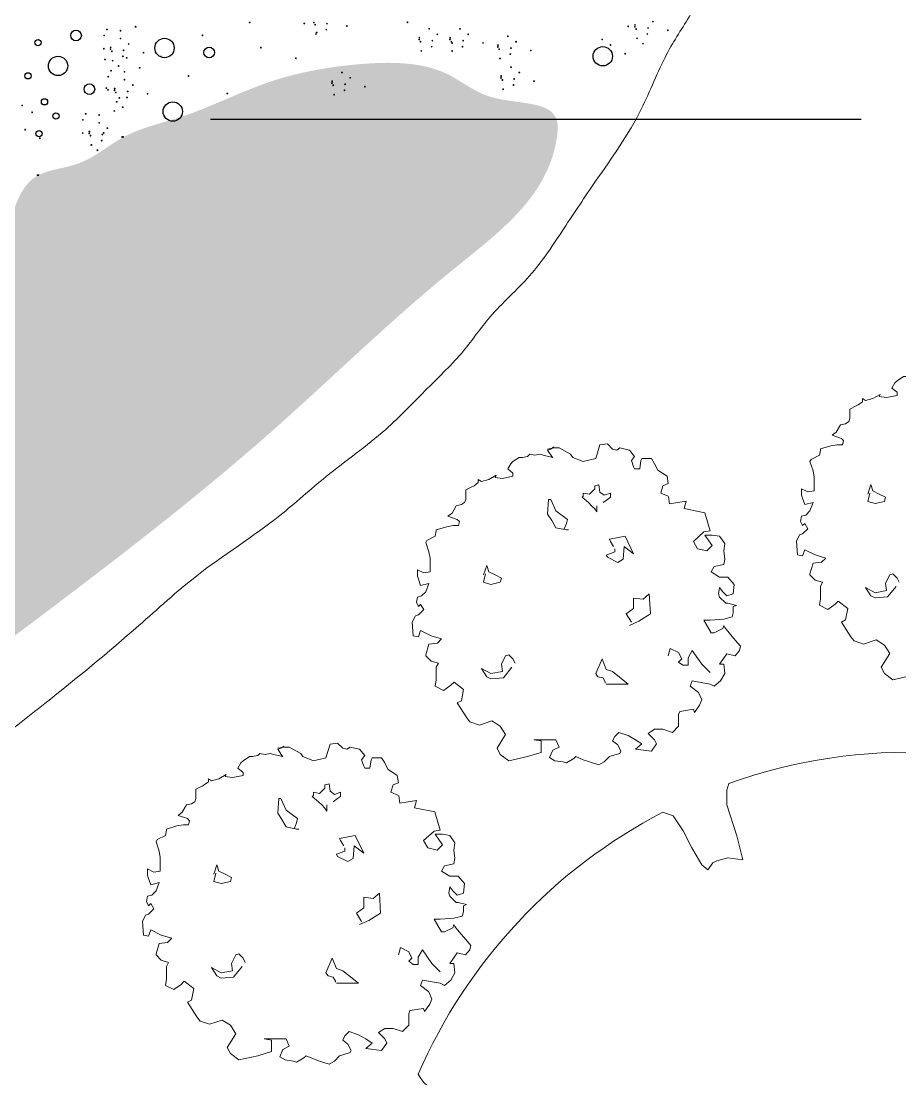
# Model space of a CAD drawing. Header units: millimetres. Extents: x 3441.7 to 3473.1, y 1370.7 to 1404.8.
# Drawn here: x 3464.849 to 3467.902, y 1388.542 to 1392.216 of the extents above; entities that cross this region are included whole.
import ezdxf

# ---------------------------------------------------------------- set-up
doc = ezdxf.new("R2010")
doc.units = ezdxf.units.MM
for name, color, linetype, lineweight, true_color in [('ACQUA - water hatch', 7, 'Continuous', 0, 0x0f87ff), ('PIANTE_laghetto - PISCINA', 7, 'Continuous', 0, 0x306c2d), ('VERDE_giardino_garden', 7, 'Continuous', 13, 0x426227)]:
    doc.layers.add(name, color=color, linetype=linetype, lineweight=lineweight, true_color=true_color)
doc.layers.add('PROIEZIONI_projections', color=145, linetype='Continuous', lineweight=13)
doc.layers.add('SEZIONI_medie_small_section', color=2, linetype='Continuous', lineweight=25)
doc.layers.add('SCRITTE_txt', color=7, linetype='Continuous')

# ---------------------------------------------------------------- blocks, each defined once
blk = doc.blocks.new('pianta 43762')
at = {"layer": 'PIANTE_laghetto - PISCINA'}
blk.add_lwpolyline([(21.2507, 35.71056), (21.24927, 35.70627), (21.24927, 35.69665), (21.25569, 35.67676), (21.25954, 35.66136), (21.24991, 35.66264), (21.24286, 35.66072), (21.24029, 35.65944), (21.23708, 35.65494), (21.23323, 35.65815), (21.22682, 35.66906), (21.22104, 35.67997), (21.21463, 35.68959), (21.20812, 35.69203)], dxfattribs=at)
at = {"layer": 'PIANTE_laghetto - PISCINA', "linetype": 'Continuous'}
for centre, radius, start, end in [((21.36688, 35.38548), 0.34522, 65.25975, 109.6658), ((21.36688, 35.38548), 0.34522, 117.3792, 156.51956), ((21.06828, 35.53148), 0.01992, 205.11877, 278.04273)]:
    blk.add_arc(centre, radius, start, end, dxfattribs=at)
blk = doc.blocks.new('_I12B6')
at = {"color": 0, "linetype": 'Continuous'}
for p, q in [((0.0806, 0.5882), (0.0661, 0.5408)), ((0.1062, 0.5919), (0.0806, 0.5882)), ((0.1244, 0.5737), (0.1062, 0.5919)), ((-0.1636, 0.5554), (-0.1709, 0.5481)), ((-0.1454, 0.5518), (-0.1636, 0.5554)), ((-0.1636, 0.5554), (-0.1636, 0.5554)), ((-0.1271, 0.5554), (-0.1454, 0.5518)), ((-0.1162, 0.5518), (-0.1271, 0.5554)), ((-0.0834, 0.5445), (-0.1162, 0.5518)), ((-0.0797, 0.5773), (-0.1016, 0.5737)), ((-0.0907, 0.5737), (-0.1016, 0.57)), ((-0.1016, 0.57), (-0.087, 0.5481)), ((-0.0797, 0.5809), (-0.0907, 0.5737)), ((-0.0615, 0.5773), (-0.0797, 0.5773)), ((-0.0214, 0.5554), (-0.0615, 0.5773)), ((-0.0141, 0.5445), (-0.0214, 0.5554)), ((0.139, 0.57), (0.1244, 0.5737)), ((0.1499, 0.5773), (0.139, 0.57)), ((0.1827, 0.57), (0.1499, 0.5773)), ((0.2009, 0.5481), (0.1827, 0.57)), ((-0.2292, 0.5226), (-0.2401, 0.5044)), ((-0.2219, 0.5299), (-0.2292, 0.5226)), ((-0.2, 0.5445), (-0.2219, 0.5299)), ((-0.1964, 0.5445), (-0.2, 0.5445)), ((-0.1891, 0.5445), (-0.1964, 0.5445)), ((-0.1709, 0.5481), (-0.1891, 0.5445)), ((-0.087, 0.5481), (-0.0834, 0.5445)), ((0.0223, 0.5299), (-0.0141, 0.5445)), ((0.0661, 0.5408), (0.0223, 0.5299)), ((0.19, 0.5336), (0.2009, 0.5481)), ((0.1973, 0.5117), (0.19, 0.5336)), ((0.2228, 0.5336), (0.2191, 0.5044)), ((0.2264, 0.5408), (0.2228, 0.5336)), ((0.2592, 0.5408), (0.2264, 0.5408)), ((0.2702, 0.5226), (0.2592, 0.5408)), ((0.2811, 0.5008), (0.2702, 0.5226)), ((-0.2802, 0.4825), (-0.3057, 0.4679)), ((-0.2839, 0.4752), (-0.2802, 0.4825)), ((-0.2219, 0.4789), (-0.2583, 0.4716)), ((-0.2401, 0.5044), (-0.2219, 0.4898)), ((-0.2219, 0.4898), (-0.2219, 0.4789)), ((0.2009, 0.5044), (0.1973, 0.5117)), ((0.2191, 0.5044), (0.2009, 0.5044)), ((0.3139, 0.4789), (0.2811, 0.5008)), ((0.3176, 0.4534), (0.3139, 0.4789)), ((-0.3641, 0.4424), (-0.3859, 0.4315)), ((-0.3568, 0.4461), (-0.3641, 0.4424)), ((-0.3422, 0.457), (-0.3568, 0.4461)), ((-0.3312, 0.4607), (-0.3422, 0.4679)), ((-0.3422, 0.4679), (-0.3422, 0.457)), ((-0.3057, 0.4679), (-0.3312, 0.4607)), ((-0.2583, 0.4716), (-0.2839, 0.4752)), ((0.077, 0.4497), (0.0624, 0.4461)), ((0.0624, 0.4461), (0.0624, 0.4351)), ((0.0806, 0.4242), (0.077, 0.4497)), ((0.292, 0.4206), (0.2993, 0.4461)), ((0.2993, 0.4461), (0.3176, 0.4534)), ((-0.3859, 0.4315), (-0.3859, 0.4133)), ((-0.3859, 0.4133), (-0.3859, 0.3987)), ((0.0223, 0.4096), (0.0187, 0.406)), ((0.0187, 0.406), (0.0405, 0.3878)), ((0.0442, 0.4169), (0.0223, 0.4206)), ((0.0223, 0.4206), (0.0223, 0.4096)), ((0.0551, 0.4279), (0.0442, 0.4169)), ((0.0624, 0.4351), (0.0551, 0.4279)), ((0.0952, 0.4133), (0.0806, 0.4242)), ((0.1171, 0.4206), (0.0952, 0.4133)), ((0.1062, 0.3987), (0.1171, 0.406)), ((0.1171, 0.406), (0.1171, 0.4206)), ((0.3176, 0.4096), (0.292, 0.4206)), ((0.3225, 0.3834), (0.3189, 0.4089)), ((-0.4187, 0.3768), (-0.4333, 0.3513)), ((-0.4005, 0.3805), (-0.4187, 0.3768)), ((-0.3896, 0.3878), (-0.4005, 0.3805)), ((-0.3859, 0.3987), (-0.3896, 0.3878)), ((-0.098, 0.3987), (-0.1016, 0.3477)), ((-0.0907, 0.3987), (-0.098, 0.3987)), ((-0.0725, 0.3586), (-0.0907, 0.3987)), ((0.0405, 0.3878), (0.0515, 0.3768)), ((0.0515, 0.3768), (0.0624, 0.3659)), ((0.0697, 0.355), (0.0697, 0.3768)), ((0.0916, 0.3878), (0.1062, 0.3987)), ((0.3804, 0.3924), (0.3225, 0.3834)), ((0.3732, 0.3669), (0.3804, 0.3924)), ((-0.4333, 0.3513), (-0.4479, 0.3404)), ((-0.4479, 0.3404), (-0.4151, 0.3294)), ((-0.1016, 0.3477), (-0.087, 0.3258)), ((-0.0324, 0.3294), (-0.0725, 0.3586)), ((0.0624, 0.3659), (0.0697, 0.355)), ((0.4449, 0.3523), (0.3732, 0.3669)), ((0.4634, 0.2893), (0.4449, 0.3523)), ((-0.4515, 0.3039), (-0.488, 0.293)), ((-0.4297, 0.3076), (-0.4515, 0.3039)), ((-0.4114, 0.3076), (-0.4297, 0.3076)), ((-0.4151, 0.3294), (-0.4078, 0.3221)), ((-0.4078, 0.3221), (-0.4114, 0.3076)), ((-0.087, 0.3258), (-0.0725, 0.3003)), ((-0.0725, 0.3003), (-0.036, 0.293)), ((-0.0433, 0.2966), (-0.036, 0.3149)), ((-0.036, 0.3149), (-0.0324, 0.3294)), ((-0.4916, 0.2711), (-0.5208, 0.2565)), ((-0.488, 0.2893), (-0.4916, 0.2711)), ((-0.488, 0.293), (-0.488, 0.2893)), ((-0.036, 0.293), (-0.0287, 0.293)), ((0.1134, 0.2602), (0.1681, 0.2711)), ((0.1171, 0.2529), (0.1134, 0.2602)), ((0.1681, 0.2711), (0.1973, 0.2092)), ((0.405, 0.2529), (0.4415, 0.2857)), ((0.4415, 0.2857), (0.4634, 0.2893)), ((0.4707, 0.2748), (0.4451, 0.2748)), ((0.4451, 0.2748), (0.4707, 0.2383)), ((0.4962, 0.2711), (0.4707, 0.2748)), ((0.5144, 0.2456), (0.4962, 0.2711)), ((-0.5208, 0.2565), (-0.5244, 0.2492)), ((-0.5244, 0.2492), (-0.5135, 0.2164)), ((0.128, 0.2347), (0.1171, 0.2529)), ((0.1317, 0.2164), (0.1317, 0.2274)), ((0.1645, 0.2347), (0.1608, 0.1909)), ((0.1973, 0.2092), (0.1645, 0.2347)), ((0.4196, 0.2274), (0.405, 0.2529)), ((0.4524, 0.2201), (0.4196, 0.2274)), ((0.4707, 0.2383), (0.4524, 0.2201)), ((0.5107, 0.2201), (0.5144, 0.2456)), ((-0.5135, 0.2164), (-0.5099, 0.1946)), ((-0.5099, 0.1946), (-0.5099, 0.1508)), ((0.1025, 0.2055), (0.1317, 0.2164)), ((0.1062, 0.1982), (0.1025, 0.2055)), ((0.1426, 0.18), (0.1062, 0.1982)), ((0.1608, 0.1909), (0.1426, 0.18)), ((0.5144, 0.1909), (0.5107, 0.2201)), ((0.5107, 0.1727), (0.5144, 0.1909)), ((-0.5317, 0.1435), (-0.5536, 0.1545)), ((-0.5536, 0.1545), (-0.5536, 0.1326)), ((-0.5099, 0.1472), (-0.5317, 0.1435)), ((-0.5099, 0.1508), (-0.5099, 0.1472)), ((-0.313, 0.1691), (-0.324, 0.1363)), ((-0.3057, 0.1472), (-0.313, 0.1691)), ((-0.2839, 0.1363), (-0.3057, 0.1472)), ((0.467, 0.1472), (0.4779, 0.1654)), ((0.4962, 0.129), (0.467, 0.1472)), ((0.4779, 0.1654), (0.5107, 0.1727)), ((-0.5536, 0.1326), (-0.5499, 0.1217)), ((-0.5499, 0.1217), (-0.5427, 0.0998)), ((-0.3167, 0.1399), (-0.324, 0.1107)), ((-0.324, 0.1107), (-0.2984, 0.1034)), ((-0.3167, 0.1399), (-0.3167, 0.1399)), ((-0.2984, 0.1034), (-0.2656, 0.1107)), ((-0.262, 0.1253), (-0.2839, 0.1363)), ((-0.2656, 0.1107), (-0.262, 0.1253)), ((0.5253, 0.129), (0.4962, 0.129)), ((0.5472, 0.1034), (0.5253, 0.129)), ((-0.5427, 0.0998), (-0.5135, 0.1071)), ((-0.5244, 0.0779), (-0.539, 0.0634)), ((-0.5135, 0.1071), (-0.5244, 0.0779)), ((0.4925, 0.0706), (0.4962, 0.0925)), ((0.4962, 0.0925), (0.5071, 0.0779)), ((0.5071, 0.0779), (0.5217, 0.0634)), ((0.5436, 0.0706), (0.5472, 0.1034)), ((-0.5536, 0.0597), (-0.5572, 0.0415)), ((-0.5572, 0.0415), (-0.5499, 0.0269)), ((-0.539, 0.0634), (-0.5536, 0.0597)), ((0.2301, 0.0524), (0.1973, 0.0561)), ((0.1973, 0.0561), (0.1973, 0.0196)), ((0.252, 0.0706), (0.2301, 0.0524)), ((0.2556, 0.0014), (0.252, 0.0706)), ((0.4962, 0.0597), (0.4925, 0.0706)), ((0.518, 0.0378), (0.4962, 0.0597)), ((0.5253, 0.0378), (0.518, 0.0378)), ((0.5217, 0.0634), (0.5436, 0.0706)), ((0.5545, 0.0305), (0.5253, 0.0378)), ((-0.5499, 0.0269), (-0.5427, 0.0342)), ((-0.5317, 0.016), (-0.5499, -0.0023)), ((-0.5427, 0.0342), (-0.5317, 0.016)), ((0.1973, 0.0196), (0.1718, 0.0014)), ((0.1718, 0.0014), (0.19, -0.0278)), ((0.2155, -0.0241), (0.2556, 0.0014)), ((0.5399, -0.0095), (0.5436, 0.005)), ((0.5436, 0.0269), (0.5545, 0.0305)), ((0.5436, 0.005), (0.5436, 0.0269)), ((-0.5609, -0.0059), (-0.5718, -0.0278)), ((-0.5718, -0.0278), (-0.5682, -0.0752)), ((-0.5499, -0.0023), (-0.5609, -0.0059)), ((0.1827, -0.0387), (0.2155, -0.0241)), ((0.467, -0.0642), (0.4415, -0.0205)), ((0.4415, -0.0205), (0.4634, -0.0205)), ((0.4634, -0.0205), (0.5107, -0.0168)), ((0.5107, -0.0168), (0.5399, -0.0095)), ((-0.5499, -0.0788), (-0.5427, -0.0569)), ((-0.5427, -0.0569), (-0.5062, -0.0752)), ((0.4779, -0.0642), (0.467, -0.0642)), ((0.5071, -0.0496), (0.4779, -0.0642)), ((0.5107, -0.0387), (0.5071, -0.0496)), ((0.5144, -0.046), (0.5107, -0.0387)), ((0.529, -0.0642), (0.5144, -0.046)), ((0.5508, -0.0897), (0.529, -0.0642)), ((-0.5682, -0.0752), (-0.5499, -0.0788)), ((-0.5135, -0.1043), (-0.5244, -0.1408)), ((-0.4843, -0.1007), (-0.5135, -0.1043)), ((-0.5062, -0.0752), (-0.4698, -0.0861)), ((-0.4698, -0.0861), (-0.4843, -0.1007)), ((0.5691, -0.1116), (0.5508, -0.0897)), ((-0.5244, -0.1408), (-0.5244, -0.1444)), ((-0.5244, -0.1444), (-0.5062, -0.1626)), ((-0.2474, -0.1444), (-0.262, -0.1736)), ((-0.2365, -0.1408), (-0.2474, -0.1444)), ((-0.2219, -0.1553), (-0.2365, -0.1408)), ((0.3249, -0.1189), (0.3176, -0.1444)), ((0.354, -0.1335), (0.3249, -0.1189)), ((0.3649, -0.1553), (0.354, -0.1335)), ((0.4014, -0.1262), (0.3868, -0.1517)), ((0.4342, -0.1736), (0.4014, -0.1262)), ((0.4962, -0.1736), (0.5217, -0.1371)), ((0.5217, -0.1371), (0.5508, -0.1444)), ((0.5508, -0.1444), (0.5654, -0.1262)), ((0.5654, -0.1262), (0.5691, -0.1116)), ((-0.5062, -0.1626), (-0.4807, -0.1699)), ((-0.4807, -0.1699), (-0.488, -0.1845)), ((-0.262, -0.1736), (-0.2583, -0.1991)), ((-0.2146, -0.1699), (-0.2219, -0.1553)), ((-0.2146, -0.1699), (-0.2146, -0.1699)), ((0.0879, -0.1553), (0.0661, -0.2064)), ((0.1025, -0.1918), (0.0879, -0.1553)), ((0.354, -0.1663), (0.3649, -0.1553)), ((0.3686, -0.1772), (0.354, -0.1663)), ((0.3868, -0.1772), (0.3686, -0.1772)), ((0.3868, -0.1517), (0.3868, -0.1772)), ((0.4634, -0.2027), (0.4342, -0.1736)), ((0.5107, -0.1736), (0.4962, -0.1736)), ((0.5144, -0.2064), (0.5107, -0.1736)), ((-0.488, -0.1845), (-0.488, -0.2282)), ((-0.2984, -0.2064), (-0.3312, -0.1882)), ((-0.3312, -0.1882), (-0.313, -0.2173)), ((-0.313, -0.2173), (-0.2984, -0.2246)), ((-0.2583, -0.1991), (-0.2984, -0.2064)), ((-0.2547, -0.221), (-0.2255, -0.1845)), ((0.0661, -0.2064), (0.0733, -0.2173)), ((0.0733, -0.2173), (0.0916, -0.221)), ((0.1244, -0.1991), (0.1025, -0.1918)), ((0.1791, -0.2428), (0.1244, -0.1991)), ((0.4998, -0.2319), (0.5144, -0.2064)), ((-0.488, -0.2282), (-0.4916, -0.2501)), ((-0.4916, -0.2501), (-0.4625, -0.2647)), ((-0.4625, -0.2647), (-0.437, -0.2465)), ((-0.437, -0.2465), (-0.426, -0.2355)), ((-0.426, -0.2355), (-0.3932, -0.2611)), ((-0.2984, -0.2246), (-0.2547, -0.221)), ((0.0916, -0.221), (0.0989, -0.2355)), ((0.0989, -0.2355), (0.0989, -0.2392)), ((0.1025, -0.2428), (0.1353, -0.2428)), ((0.1353, -0.2428), (0.1791, -0.2428)), ((0.3941, -0.2501), (0.4014, -0.2319)), ((0.4233, -0.272), (0.3941, -0.2501)), ((0.4014, -0.2319), (0.4634, -0.2428)), ((0.4634, -0.2428), (0.4779, -0.2501)), ((0.4779, -0.2501), (0.4998, -0.2319)), ((-0.3932, -0.2611), (-0.4005, -0.3011)), ((0.4342, -0.2975), (0.4233, -0.272)), ((-0.4005, -0.3011), (-0.4151, -0.3084)), ((-0.4151, -0.3084), (-0.3823, -0.3595)), ((0.3577, -0.3376), (0.405, -0.3303)), ((0.405, -0.3303), (0.4087, -0.3412)), ((0.4087, -0.3412), (0.4269, -0.3157)), ((0.4269, -0.3157), (0.4342, -0.2975)), ((-0.3823, -0.3595), (-0.3713, -0.374)), ((0.354, -0.3485), (0.3577, -0.3376)), ((0.354, -0.3886), (0.354, -0.3485)), ((-0.3713, -0.374), (-0.3385, -0.385)), ((-0.3385, -0.385), (-0.2948, -0.3704)), ((-0.2948, -0.3704), (-0.2656, -0.3886)), ((-0.2656, -0.3886), (-0.2474, -0.4178)), ((0.2483, -0.4141), (0.2702, -0.3996)), ((0.2702, -0.3996), (0.2993, -0.3996)), ((0.2993, -0.3996), (0.3321, -0.4105)), ((0.3321, -0.4105), (0.354, -0.3886)), ((-0.2474, -0.4178), (-0.2766, -0.4652)), ((-0.1235, -0.4397), (-0.149, -0.436)), ((-0.149, -0.436), (-0.0725, -0.436)), ((-0.1235, -0.4798), (-0.1235, -0.4397)), ((-0.0725, -0.436), (-0.0615, -0.4615)), ((0.1244, -0.4397), (0.1317, -0.4251)), ((0.1426, -0.4542), (0.1244, -0.4397)), ((0.1317, -0.4251), (0.1462, -0.4105)), ((0.1462, -0.4105), (0.1791, -0.4214)), ((0.1791, -0.4214), (0.2046, -0.436)), ((0.2046, -0.436), (0.2264, -0.4506)), ((0.2702, -0.436), (0.2483, -0.4141)), ((0.2775, -0.4506), (0.2702, -0.436)), ((-0.2766, -0.4652), (-0.2656, -0.487)), ((-0.0834, -0.4725), (-0.0943, -0.498)), ((-0.0615, -0.4615), (-0.0834, -0.4725)), ((0.1535, -0.4761), (0.1426, -0.4542)), ((0.1499, -0.4834), (0.1535, -0.4761)), ((0.2264, -0.4506), (0.2046, -0.4688)), ((0.2046, -0.4688), (0.2592, -0.4761)), ((0.2592, -0.4761), (0.2775, -0.4506)), ((-0.2656, -0.487), (-0.2365, -0.5089)), ((-0.2365, -0.5089), (-0.1709, -0.4943)), ((-0.1709, -0.4943), (-0.1235, -0.4798)), ((-0.0943, -0.498), (-0.0761, -0.5089)), ((-0.0761, -0.5089), (-0.0469, -0.5126)), ((-0.0469, -0.5126), (-0.036, -0.5162)), ((-0.036, -0.5162), (-0.0105, -0.5016)), ((-0.0105, -0.5016), (-0.0032, -0.4943)), ((-0.0032, -0.4943), (0.0223, -0.5053)), ((0.0223, -0.5053), (0.0442, -0.5126)), ((0.0442, -0.5126), (0.077, -0.5235)), ((0.077, -0.5235), (0.0952, -0.5126)), ((0.0952, -0.5126), (0.1134, -0.4943)), ((0.1134, -0.4943), (0.1244, -0.4907)), ((0.1244, -0.4907), (0.1499, -0.4834))]:
    blk.add_line(p, q, dxfattribs=at)
blk = doc.blocks.new('A$C34F224C6')
at = {"layer": 'PIANTE_laghetto - PISCINA'}
blk.add_blockref('_I12B6', (0, 0), dxfattribs=at)

msp = doc.modelspace()

# ---------------------------------------------------------------- hatches: boundary and pattern name
at = {"layer": 'ACQUA - water hatch', "true_color": 0x1d7ed7}
h = msp.add_hatch(color=152, dxfattribs=at)
h.dxf.hatch_style = 1
edge = h.paths.add_edge_path()
edge.add_spline(control_points=[(3459.3773, 1390.64444), (3459.41697, 1390.61843), (3459.55686, 1390.528), (3459.81511, 1390.37369), (3460.1737, 1390.17525), (3460.58758, 1389.97944), (3461.03829, 1389.83142), (3461.49585, 1389.89704), (3461.89387, 1390.09135), (3462.21251, 1390.40933), (3462.54537, 1390.7749), (3462.8432, 1391.21093), (3463.18886, 1391.62767), (3463.47818, 1391.98713), (3463.79306, 1392.22986), (3464.05883, 1392.47831), (3464.38767, 1392.68346), (3464.7709, 1392.98351), (3465.1196, 1393.26174), (3465.33807, 1393.59784), (3465.50298, 1393.81153), (3465.60468, 1394.08516), (3465.59722, 1394.34844), (3465.5641, 1394.59511), (3465.48045, 1394.86581), (3465.24972, 1395.18573), (3464.91602, 1395.58992), (3464.3034, 1395.98732), (3463.47833, 1396.12818), (3462.66056, 1396.05333), (3462.04768, 1396.00293), (3461.55752, 1395.93283), (3461.15872, 1395.9029), (3460.62312, 1395.83185), (3460.19124, 1395.83485), (3459.89658, 1395.88083), (3459.85226, 1395.88835)], knot_values=[8.9295468, 8.9295468, 8.9295468, 8.9295468, 9.0718349, 9.4292767, 9.8320592, 10.2995856, 10.8077924, 11.2230615, 11.6516695, 12.1143759, 12.5620211, 13.1356281, 13.6934848, 14.1889519, 14.5112177, 14.8826151, 15.2780565, 15.6687319, 16.3470342, 16.593341, 16.8674658, 17.1552667, 17.4468457, 17.6470975, 17.9028621, 18.2863857, 18.8188331, 19.4714768, 20.4279775, 21.2618885, 21.9347016, 22.2722205, 22.746853, 23.133553, 23.8937394, 24.0286428, 24.0286428, 24.0286428, 24.0286428], degree=3, periodic=0)
edge.add_spline(control_points=[(3459.85172, 1395.88652), (3459.844, 1395.85982), (3459.82546, 1395.7957), (3459.79448, 1395.70324), (3459.76527, 1395.55291), (3459.75804, 1395.37402), (3459.7445, 1395.15095), (3459.74046, 1394.90438), (3459.72085, 1394.51328), (3459.71032, 1394.14361), (3459.77814, 1393.79606), (3459.77492, 1393.57733), (3459.76508, 1393.37271), (3459.8073, 1393.21951), (3459.79755, 1393.02279), (3459.81803, 1392.74489), (3459.8121, 1392.42039), (3459.82503, 1392.13694), (3459.81995, 1391.89816), (3459.77005, 1391.67552), (3459.72775, 1391.45945), (3459.67966, 1391.2431), (3459.59476, 1391.05968), (3459.52664, 1390.89572), (3459.45577, 1390.75932), (3459.40439, 1390.68408), (3459.3773, 1390.64444)], knot_values=[0, 0, 0, 0, 0.0833805, 0.2002628, 0.2921489, 0.5416957, 0.7359538, 0.9629389, 1.2809727, 1.912532, 2.0622864, 2.3401077, 2.5670928, 2.6709238, 2.8123571, 3.1528871, 3.5080338, 3.7843256, 4.0048598, 4.2214588, 4.4665257, 4.6667158, 4.8835204, 5.0705172, 5.1997301, 5.3436373, 5.3436373, 5.3436373, 5.3436373], degree=3, periodic=0)
at = {"layer": 'VERDE_giardino_garden'}
h = msp.add_hatch(dxfattribs=at)
h.set_pattern_fill('DOTS', color=256, scale=0.071)
edge = h.paths.add_edge_path()
edge.add_spline(control_points=[(3457.32912, 1398.48771), (3457.37338, 1398.51237), (3457.58987, 1398.56408), (3458.16317, 1398.1052), (3459.05332, 1398.27758), (3459.98769, 1397.91465), (3460.86333, 1397.71423), (3461.89464, 1397.84466), (3462.90033, 1397.93152), (3463.87749, 1397.77379), (3464.59116, 1397.7512), (3465.00522, 1397.29784), (3464.70591, 1397.04236), (3464.36061, 1397.18042), (3463.99903, 1397.12177), (3463.61439, 1397.11826), (3463.31862, 1397.22156), (3462.8945, 1397.1286), (3462.4509, 1397.0856), (3462.34361, 1396.66043), (3462.76368, 1396.70141), (3462.94428, 1396.6646), (3463.28115, 1396.69891), (3463.19736, 1396.48786), (3462.96962, 1396.59917), (3462.74968, 1396.51928), (3462.5159, 1396.55362), (3462.29174, 1396.51842), (3462.05752, 1396.47712), (3461.75827, 1396.40932), (3461.44182, 1396.4089), (3461.1048, 1396.37864), (3460.78409, 1396.39124), (3460.42958, 1396.35529), (3460.08961, 1396.34435), (3459.76597, 1396.33526), (3459.46897, 1396.49148), (3459.14336, 1396.49969), (3458.85842, 1396.60742), (3458.63851, 1396.70217), (3458.4338, 1396.75732), (3458.30241, 1396.82267), (3458.21314, 1396.92965), (3458.31694, 1397.02825), (3458.24674, 1397.22103), (3458.02218, 1397.29302), (3457.82012, 1397.48953), (3457.62886, 1397.64838), (3457.47312, 1397.79974), (3457.40851, 1397.93595), (3457.28088, 1398.08337), (3457.31671, 1398.27392), (3457.29653, 1398.41155), (3457.30654, 1398.47454), (3457.32543, 1398.48565), (3457.32912, 1398.48771)], knot_values=[0, 0, 0, 0, 0.1494234, 0.6338223, 1.9783313, 2.6521683, 3.6216943, 4.6350916, 5.7468123, 6.6337867, 7.6011935, 7.8542357, 8.1499779, 8.4330299, 8.9198606, 9.2241876, 9.5867942, 9.8169847, 10.5448186, 10.6354149, 10.9637716, 11.3101616, 11.5153767, 11.5921792, 11.8350555, 12.0611976, 12.304074, 12.521274, 12.7406334, 13.0181871, 13.4388064, 13.6851186, 14.032928, 14.3994985, 14.7506126, 15.0599545, 15.3491495, 15.7306615, 16.0168147, 16.2565444, 16.4501775, 16.6477624, 16.7021167, 16.8252754, 16.9707842, 17.2275766, 17.4913231, 17.8096203, 17.9781844, 18.1338274, 18.2600984, 18.5432595, 18.6459971, 18.6981188, 18.7105841, 18.7105841, 18.7105841, 18.7105841], degree=3, periodic=0)
edge = h.paths.add_edge_path()
edge.add_spline(control_points=[(3454.72705, 1390.06289), (3455.19596, 1390.08802), (3456.10909, 1390.13696), (3457.57583, 1389.92987), (3458.71339, 1388.84828), (3459.8629, 1387.91687), (3461.1238, 1387.46966), (3462.30648, 1387.68237), (3463.04798, 1388.56316), (3463.90901, 1389.40262), (3464.84487, 1390.08958), (3465.68873, 1390.73758), (3466.25815, 1391.3025), (3466.69583, 1391.61577), (3466.72261, 1391.94381), (3466.48005, 1391.9175), (3466.30285, 1392.07545), (3466.01057, 1392.07499), (3465.69995, 1392.0173), (3465.4434, 1391.88345), (3465.20459, 1391.833), (3465.06761, 1391.70771), (3464.80947, 1391.69309), (3464.81438, 1391.37663), (3464.61261, 1391.19697), (3464.42478, 1391.09454), (3464.28205, 1390.92491), (3464.28116, 1390.69528), (3463.98032, 1390.63684), (3463.72854, 1390.49647), (3463.45429, 1390.31391), (3463.16961, 1390.2367), (3462.89572, 1390.08572), (3462.74969, 1389.85218), (3462.56874, 1389.71851), (3462.43359, 1389.60176), (3462.25787, 1389.45393), (3462.06121, 1389.29857), (3461.81649, 1389.20972), (3461.61734, 1389.1236), (3461.36151, 1389.07815), (3461.07767, 1389.07438), (3460.74483, 1389.05413), (3460.46464, 1389.14424), (3460.26461, 1389.32058), (3459.96573, 1389.40286), (3459.68191, 1389.64317), (3459.27363, 1389.78312), (3459.02229, 1390.08704), (3458.72073, 1390.19793), (3458.51108, 1390.44844), (3458.16232, 1390.47256), (3457.9168, 1390.79112), (3457.58419, 1390.88312), (3457.34616, 1391.02977), (3457.17256, 1391.15275), (3456.97382, 1391.17388), (3456.79809, 1391.25573), (3456.559, 1391.2917), (3456.50971, 1391.10227), (3456.39958, 1391.02087), (3456.31572, 1390.95015), (3456.21632, 1390.90981), (3456.08871, 1390.93502), (3455.89633, 1390.90494), (3455.69476, 1390.91442), (3455.5541, 1390.78415), (3455.41618, 1390.76056), (3455.31198, 1390.79493), (3455.19343, 1390.82882), (3455.02955, 1390.64909), (3455.13196, 1390.45023), (3455.03253, 1390.18853), (3454.85373, 1390.11499), (3454.72705, 1390.06289)], knot_values=[0, 0, 0, 0, 1.4156355, 2.7567244, 4.2746792, 5.9820884, 7.2013438, 8.1673749, 9.3709562, 10.5249563, 11.7978321, 12.848911, 13.6900548, 14.2645765, 14.3339124, 14.5748493, 14.7463128, 15.0556726, 15.3809863, 15.7032868, 15.9149443, 16.0971309, 16.2444171, 16.6038221, 16.7917161, 17.0423028, 17.2434273, 17.4341959, 17.6295799, 18.0370366, 18.3430199, 18.5975806, 18.9210643, 19.2516135, 19.4011893, 19.592659, 19.7875208, 20.0915491, 20.3353828, 20.5640089, 20.7406868, 21.1098703, 21.415798, 21.7364707, 21.960232, 22.203125, 22.6461447, 23.0558772, 23.4675712, 23.7864128, 23.9918201, 24.4146372, 24.7244126, 25.1358818, 25.4126536, 25.566141, 25.765439, 25.986622, 26.1847848, 26.3495815, 26.4810149, 26.5930101, 26.6788818, 26.7914906, 26.9702949, 27.2719831, 27.3365346, 27.536554, 27.6474726, 27.6676395, 27.9031666, 28.1286605, 28.2886529, 28.6775102, 28.6775102, 28.6775102, 28.6775102], degree=3, periodic=0)

# ---------------------------------------------------------------- linework, layer by layer
at = {"layer": 'ACQUA - water hatch', "color": 152, "true_color": 0x1265d9}
msp.add_open_spline([(3451.77272, 1397.88756), (3451.83489, 1397.95207), (3451.96065, 1398.08946), (3452.20616, 1398.14366), (3452.3651, 1398.26193), (3452.68291, 1398.414), (3453.14649, 1398.58025), (3453.8928, 1398.63133), (3454.59007, 1398.52834), (3455.25591, 1398.23735), (3455.83896, 1397.82652), (3456.49002, 1397.29247), (3457.29765, 1396.80861), (3458.05906, 1396.39141), (3458.83904, 1396.07627), (3459.46518, 1395.96107), (3460.12125, 1395.83534), (3460.62312, 1395.83185), (3461.15872, 1395.9029), (3461.55752, 1395.93283), (3462.04768, 1396.00293), (3462.66056, 1396.05333), (3463.47833, 1396.12818), (3464.3034, 1395.98732), (3464.91602, 1395.58992), (3465.24972, 1395.18573), (3465.48045, 1394.86581), (3465.5641, 1394.59511), (3465.59722, 1394.34844), (3465.60468, 1394.08516), (3465.50298, 1393.81153), (3465.33807, 1393.59784), (3465.1196, 1393.26174), (3464.7709, 1392.98351), (3464.38767, 1392.68346), (3464.05883, 1392.47831), (3463.79306, 1392.22986), (3463.47818, 1391.98713), (3463.18886, 1391.62767), (3462.8432, 1391.21093), (3462.54537, 1390.7749), (3462.21251, 1390.40933), (3461.89387, 1390.09135), (3461.49585, 1389.89704), (3461.03829, 1389.83142), (3460.58758, 1389.97944), (3460.1737, 1390.17525), (3459.81511, 1390.37369), (3459.4646, 1390.58312), (3459.13454, 1390.80732), (3458.75314, 1391.05962), (3458.37535, 1391.30006), (3457.95229, 1391.47341), (3457.61205, 1391.62016), (3457.23033, 1391.72237), (3456.87529, 1391.78168), (3456.50231, 1391.75656), (3456.21177, 1391.87277), (3455.95127, 1391.85155), (3455.7079, 1391.83588), (3455.48036, 1391.7863), (3455.20886, 1391.79108), (3454.91493, 1391.76174), (3454.60088, 1391.7512), (3454.27749, 1391.7799), (3453.92249, 1391.82028), (3453.56603, 1391.91443), (3453.17925, 1392.06847), (3452.7695, 1392.19782), (3452.42948, 1392.41387), (3452.15302, 1392.57785), (3451.98993, 1392.73744), (3451.83025, 1392.89841), (3451.64092, 1393.0406), (3451.41114, 1393.24511), (3451.15821, 1393.58618), (3450.93535, 1393.97382), (3450.84433, 1394.36346), (3450.75982, 1394.66168), (3450.76088, 1395.03563), (3450.78545, 1395.44681), (3450.82986, 1395.84872), (3450.88474, 1396.18691), (3450.93628, 1396.45607), (3450.98827, 1396.704), (3451.07354, 1396.93631), (3451.17228, 1397.16492), (3451.25542, 1397.30428), (3451.29542, 1397.36201)], degree=3, knots=[0, 0, 0, 0, 0.2642413, 0.5453259, 0.7231491, 0.8539102, 1.6010836, 2.1818336, 3.0834189, 3.6848014, 4.3450078, 5.2163156, 6.2090971, 7.1620699, 7.820757, 8.7218252, 9.0644502, 9.8246366, 10.2113367, 10.6859691, 11.023488, 11.6963011, 12.5302122, 13.4867129, 14.1393566, 14.6718039, 15.0553275, 15.3110922, 15.511344, 15.8029229, 16.0907238, 16.3648486, 16.6111555, 17.2894578, 17.6801331, 18.0755745, 18.446972, 18.7692377, 19.2647048, 19.8225615, 20.3961686, 20.8438137, 21.3065202, 21.7351282, 22.1503972, 22.658604, 23.1261304, 23.5289129, 23.8863547, 24.3510509, 24.7251789, 25.2593976, 25.6893186, 26.0945786, 26.3691465, 26.8731469, 27.1684507, 27.4757598, 27.786909, 27.9390036, 28.2088473, 28.480931, 28.7501441, 29.0950412, 29.4214524, 29.7231432, 30.1662687, 30.5213364, 30.9732442, 31.4476058, 31.7247275, 31.9333991, 32.1292559, 32.4046398, 32.6425301, 33.0490607, 33.6742545, 33.9630921, 34.2468937, 34.5999557, 35.0751076, 35.4852832, 35.8116998, 36.1027292, 36.3077071, 36.5705835, 36.8431187, 37.0545508, 37.0545508, 37.0545508, 37.0545508], dxfattribs=at)
at = {"layer": 'PIANTE_laghetto - PISCINA', "linetype": 'Continuous'}
msp.add_arc((3467.93391, 1387.81695), 1.85953, 65.25975, 109.6658, dxfattribs=at)
at = {"layer": 'PROIEZIONI_projections'}
msp.add_spline([(3451.29542, 1397.36201), (3451.25845, 1397.30121), (3451.17278, 1397.15558), (3451.09241, 1396.97597), (3451.02684, 1396.80693), (3450.96548, 1396.59299), (3450.89568, 1396.23377), (3450.85101, 1396.00637), (3450.82986, 1395.81197), (3450.79807, 1395.58275), (3450.78749, 1395.40103), (3450.77269, 1395.22776), (3450.76307, 1394.92001), (3450.77321, 1394.67346), (3450.82392, 1394.43367), (3450.89491, 1394.16685), (3450.95914, 1393.95746), (3451.02675, 1393.79534), (3451.13194, 1393.63842), (3451.2435, 1393.47968), (3451.36857, 1393.31757), (3451.45985, 1393.20949), (3451.56464, 1393.11493), (3451.67958, 1393.01023), (3451.79114, 1392.92242), (3451.93713, 1392.79208), (3452.07574, 1392.6536), (3452.2211, 1392.54215), (3452.51182, 1392.36315), (3452.69099, 1392.25845), (3452.92762, 1392.15375), (3453.17205, 1392.06497), (3453.39854, 1391.98729), (3453.60814, 1391.90623), (3453.86167, 1391.83869), (3454.19972, 1391.7914), (3454.4634, 1391.76101), (3454.73385, 1391.76101), (3454.95696, 1391.76776), (3455.18683, 1391.78465), (3455.56076, 1391.80518), (3455.74669, 1391.83558), (3455.91909, 1391.84909), (3456.11516, 1391.84909), (3456.36194, 1391.82882), (3456.49716, 1391.78154), (3456.73718, 1391.76803), (3456.90958, 1391.76127), (3457.05832, 1391.73426), (3457.28144, 1391.70386), (3457.47751, 1391.6532), (3457.70336, 1391.58138), (3457.98732, 1391.4598), (3458.2679, 1391.34159), (3458.46397, 1391.22676), (3458.69741, 1391.0906), (3458.96785, 1390.91836), (3459.27886, 1390.70896), (3459.51887, 1390.5536), (3459.74875, 1390.41513), (3459.93468, 1390.30705), (3460.18624, 1390.17445), (3460.46006, 1390.04611), (3460.66627, 1389.9583), (3460.90967, 1389.884), (3461.0956, 1389.86373), (3461.29167, 1389.87049), (3461.51816, 1389.9279), (3461.79198, 1390.04949), (3461.99481, 1390.2116), (3462.24257, 1390.44518), (3462.50963, 1390.74915), (3462.70908, 1390.9957), (3462.87134, 1391.23549), (3463.03361, 1391.44151), (3463.19249, 1391.63402), (3463.33929, 1391.81475), (3463.51508, 1392.00051), (3463.70777, 1392.166), (3463.90045, 1392.32811), (3464.10328, 1392.49698), (3464.33654, 1392.65572), (3464.57392, 1392.8327), (3464.78351, 1392.9982), (3464.9762, 1393.18395), (3465.16551, 1393.3562), (3465.33507, 1393.58748), (3465.45339, 1393.75973), (3465.56833, 1393.98939), (3465.59199, 1394.19203), (3465.57843, 1394.49113), (3465.52096, 1394.71741), (3465.41278, 1394.96058), (3465.21333, 1395.22064), (3465.08487, 1395.38613), (3464.92224, 1395.54321), (3464.72955, 1395.68844), (3464.50982, 1395.82353), (3464.27995, 1395.94512), (3464.09402, 1396.01942), (3463.91485, 1396.0667), (3463.74921, 1396.09035), (3463.48214, 1396.09035), (3463.20832, 1396.09372), (3462.81147, 1396.07342), (3462.4768, 1396.03626), (3462.08128, 1396.00587), (3461.73985, 1395.95521), (3461.40432, 1395.92815), (3461.12036, 1395.89437), (3460.81949, 1395.85722), (3460.55919, 1395.85384), (3460.15874, 1395.85405), (3459.7497, 1395.90471), (3459.42517, 1395.97563), (3459.14797, 1396.03305), (3458.73461, 1396.13471), (3458.31205, 1396.29007), (3458.04499, 1396.41841), (3457.74903, 1396.56882), (3457.50564, 1396.70392), (3457.26562, 1396.83226), (3456.97152, 1396.99775), (3456.80925, 1397.10245), (3456.53881, 1397.29158), (3456.28527, 1397.45707), (3456.12254, 1397.59326), (3455.91295, 1397.73848), (3455.77097, 1397.86682), (3455.55374, 1398.0195), (3455.37457, 1398.14446), (3455.17512, 1398.25591), (3454.99479, 1398.34532), (3454.76154, 1398.44326), (3454.5249, 1398.50068), (3454.31193, 1398.54458), (3454.07529, 1398.58511), (3453.83866, 1398.60538), (3453.62907, 1398.60875), (3453.40933, 1398.59524), (3453.23693, 1398.56823), (3453.03071, 1398.50743), (3452.88425, 1398.45983), (3452.61043, 1398.36864), (3452.38393, 1398.26732), (3452.24195, 1398.17951), (3452.12701, 1398.13223), (3452.01208, 1398.08832), (3451.93433, 1398.03428), (3451.90642, 1398.01057), (3451.8465, 1397.95901), (3451.80334, 1397.91544), (3451.77272, 1397.88756)], degree=3, dxfattribs=at)
for points, knots in [([(3459.37707, 1390.6441), (3459.42403, 1390.61345), (3459.54661, 1390.53498), (3459.73341, 1390.4241), (3459.95382, 1390.29398), (3460.19053, 1390.16957), (3460.43599, 1390.056), (3460.67411, 1389.95144), (3460.88605, 1389.88004), (3461.09839, 1389.8603), (3461.30553, 1389.86251), (3461.54006, 1389.93122), (3461.78962, 1390.02832), (3462.01559, 1390.22977), (3462.26373, 1390.45418), (3462.48971, 1390.72776), (3462.71066, 1390.98308), (3462.86061, 1391.23205), (3463.03069, 1391.43855), (3463.19006, 1391.62878), (3463.34143, 1391.82282), (3463.51079, 1392.00433), (3463.70754, 1392.16527), (3463.90436, 1392.32955), (3464.10314, 1392.50729), (3464.34389, 1392.65362), (3464.5649, 1392.82826), (3464.78973, 1392.99158), (3464.96779, 1393.18689), (3465.18449, 1393.35252), (3465.31865, 1393.5683), (3465.46445, 1393.77001), (3465.58143, 1393.9677), (3465.59561, 1394.22454), (3465.59293, 1394.47099), (3465.52227, 1394.72912), (3465.41723, 1394.98766), (3465.23261, 1395.18596), (3465.08734, 1395.39536), (3464.92073, 1395.54966), (3464.72744, 1395.6952), (3464.50999, 1395.82527), (3464.29998, 1395.94061), (3464.10003, 1396.02188), (3463.9214, 1396.06842), (3463.71644, 1396.10003), (3463.47971, 1396.08562), (3463.16726, 1396.09916), (3462.83094, 1396.08076), (3462.45765, 1396.02733), (3462.09709, 1396.01893), (3461.74374, 1395.94617), (3461.42063, 1395.93414), (3461.11459, 1395.89534), (3460.83428, 1395.84938), (3460.51233, 1395.85724), (3460.18909, 1395.84382), (3459.95345, 1395.87006), (3459.85172, 1395.88652)], [6.1972189, 6.1972189, 6.1972189, 6.1972189, 6.2771914, 6.404775, 6.5070176, 6.6422141, 6.785984, 6.8925395, 7.0135269, 7.1024443, 7.195715, 7.3068008, 7.4492373, 7.5726827, 7.7345656, 7.9269286, 8.0776947, 8.2153455, 8.3400233, 8.458692, 8.5693878, 8.6909745, 8.8117317, 8.9314487, 9.0569244, 9.1910613, 9.3318311, 9.4587923, 9.5860363, 9.7077163, 9.8440605, 9.9434081, 10.0655039, 10.1624988, 10.3048414, 10.4158364, 10.542368, 10.6981798, 10.797779, 10.9052734, 11.0199866, 11.1426167, 11.2662492, 11.3614401, 11.4495358, 11.5290849, 11.6560507, 11.7862407, 11.9751608, 12.135247, 12.3238394, 12.4879399, 12.6479742, 12.7839271, 12.928051, 13.0518129, 13.242196, 13.3889416, 13.3889416, 13.3889416, 13.3889416]), ([(3449.40064, 1390.27956), (3449.43122, 1390.23743), (3449.48308, 1390.16597), (3449.6109, 1390.06366), (3449.81609, 1389.97849), (3450.04779, 1389.88689), (3450.30306, 1389.78556), (3450.54288, 1389.66163), (3450.8182, 1389.60276), (3451.05446, 1389.48127), (3451.2841, 1389.43827), (3451.51266, 1389.39704), (3451.77107, 1389.3696), (3452.06447, 1389.35498), (3452.42534, 1389.34972), (3452.80936, 1389.33774), (3453.21018, 1389.37077), (3453.54797, 1389.37522), (3453.78166, 1389.429), (3453.94584, 1389.46542), (3454.06615, 1389.44423), (3454.18841, 1389.49998), (3454.33641, 1389.56745), (3454.5417, 1389.52814), (3454.74636, 1389.62053), (3454.98081, 1389.62183), (3455.22354, 1389.64127), (3455.47885, 1389.71009), (3455.72785, 1389.74351), (3455.97329, 1389.77031), (3456.18088, 1389.77204), (3456.38373, 1389.78705), (3456.56089, 1389.77698), (3456.73954, 1389.74687), (3456.90935, 1389.69169), (3457.11149, 1389.6202), (3457.3514, 1389.53417), (3457.58039, 1389.40381), (3457.82007, 1389.30427), (3457.98371, 1389.15655), (3458.13294, 1389.02454), (3458.28671, 1388.90458), (3458.46, 1388.76749), (3458.62836, 1388.62628), (3458.79758, 1388.48184), (3458.94004, 1388.35133), (3459.08446, 1388.2415), (3459.20975, 1388.17335), (3459.32868, 1388.12446), (3459.39944, 1388.03103), (3459.53642, 1387.94367), (3459.68692, 1387.84056), (3459.85975, 1387.74801), (3460.00328, 1387.67153), (3460.14351, 1387.59413), (3460.29405, 1387.51135), (3460.43054, 1387.42228), (3460.57534, 1387.38319), (3460.69459, 1387.34073), (3460.84144, 1387.29943), (3460.99885, 1387.30385), (3461.15304, 1387.30096), (3461.31053, 1387.30792), (3461.46462, 1387.27208), (3461.64469, 1387.27158), (3461.8367, 1387.31799), (3462.03166, 1387.38294), (3462.2266, 1387.44406), (3462.37772, 1387.56619), (3462.53939, 1387.71364), (3462.69935, 1387.85755), (3462.86569, 1388.00303), (3463.00434, 1388.1662), (3463.18952, 1388.29155), (3463.31266, 1388.44546), (3463.44263, 1388.56267), (3463.58517, 1388.71767), (3463.75238, 1388.88354), (3463.93258, 1389.06433), (3464.19121, 1389.25744), (3464.45552, 1389.47554), (3464.72705, 1389.68592), (3464.9798, 1389.88299), (3465.22004, 1390.0786), (3465.47658, 1390.31587), (3465.71458, 1390.46158), (3465.91869, 1390.64934), (3466.10569, 1390.7782), (3466.25361, 1390.93635), (3466.38348, 1391.05821), (3466.48228, 1391.20525), (3466.62388, 1391.32583), (3466.73338, 1391.49475), (3466.86234, 1391.68743), (3467.00063, 1391.8793), (3467.07745, 1392.09031), (3467.16465, 1392.21873), (3467.20631, 1392.29221), (3467.22085, 1392.31958)], [0, 0, 0, 0, 0.0527921, 0.0895385, 0.1651097, 0.2773022, 0.3440766, 0.4448214, 0.5509195, 0.6283334, 0.7132956, 0.7871064, 0.8652925, 0.9777074, 1.0862809, 1.2330692, 1.3685335, 1.4960665, 1.5755081, 1.6123627, 1.6669213, 1.693765, 1.74744, 1.8297423, 1.894419, 1.9700412, 2.0659652, 2.1421964, 2.2385379, 2.3216359, 2.3935252, 2.4498474, 2.5287332, 2.5735585, 2.6340761, 2.71017, 2.7922986, 2.892925, 2.9784605, 3.0541345, 3.1153424, 3.1818268, 3.2526359, 3.340487, 3.4056642, 3.4792441, 3.5373926, 3.5896753, 3.6249025, 3.6658961, 3.70553, 3.7895661, 3.8519339, 3.9049778, 3.9553266, 4.0150065, 4.0803984, 4.1195377, 4.1668876, 4.2097116, 4.2738165, 4.3257511, 4.3672986, 4.4336483, 4.4855827, 4.5492397, 4.6335541, 4.6959894, 4.754836, 4.8289878, 4.9196664, 4.9738473, 5.0539909, 5.1366067, 5.1990528, 5.2535044, 5.3146924, 5.4134186, 5.493583, 5.5742571, 5.74171, 5.8427947, 5.9241484, 6.0682154, 6.1584032, 6.2794435, 6.3506777, 6.4404713, 6.5096044, 6.5707925, 6.6213237, 6.6889135, 6.7583009, 6.8249973, 6.9258056, 6.9974229, 7.0518315, 7.0833886, 7.0833886, 7.0833886, 7.0833886])]:
    msp.add_open_spline(points, degree=3, knots=knots, dxfattribs=at)
at = {"layer": 'SCRITTE_txt'}
msp.add_line((3467.76774, 1391.8736), (3465.5072, 1391.8736), dxfattribs=at)
at = {"layer": 'SEZIONI_medie_small_section', "color": 31, "true_color": 0xdbc994}
for centre, radius in [((3465.03938, 1392.16568), 0.01853), ((3464.90758, 1392.14074), 0.0108), ((3465.34688, 1392.12241), 0.03362), ((3465.50191, 1392.10674), 0.01853), ((3466.86955, 1392.09361), 0.03362), ((3464.97702, 1392.06001), 0.03362), ((3464.8729, 1392.02566), 0.0108), ((3465.08594, 1391.97956), 0.01853), ((3464.92987, 1391.93532), 0.0108), ((3465.3757, 1391.90161), 0.03362), ((3464.96973, 1391.88645), 0.0108), ((3464.91093, 1391.82519), 0.0108)]:
    msp.add_circle(centre, radius, dxfattribs=at)
at = {"layer": 'VERDE_giardino_garden'}
for centre in [(3465.24644, 1392.19631), (3465.64282, 1392.21121), (3465.83245, 1392.20746), (3465.86576, 1392.21093), (3465.87038, 1392.20342), (3465.91145, 1392.20689), (3465.98029, 1392.19879), (3466.19107, 1392.21167), (3466.95805, 1392.19746), (3466.98094, 1392.19586), (3466.98152, 1392.20222), (3467.04417, 1392.21397), (3465.13711, 1392.16567), (3465.14695, 1392.18648), (3465.1938, 1392.18243), (3465.47914, 1392.16612), (3465.87328, 1392.17105), (3465.87525, 1392.17624), (3465.90914, 1392.18608), (3466.23217, 1392.15821), (3466.2663, 1392.18884), (3466.29483, 1392.16996), (3466.33934, 1392.15821), (3466.37347, 1392.18884), (3466.40199, 1392.16996), (3466.53976, 1392.163), (3466.98557, 1392.18834), (3467.02432, 1392.171), (3467.02664, 1392.19181), (3467.09547, 1392.18372), (3465.15967, 1392.12463), (3465.1938, 1392.15526), (3465.22233, 1392.13638), (3465.68158, 1392.12372), (3466.23159, 1392.15185), (3466.23622, 1392.14433), (3466.27498, 1392.12699), (3466.27729, 1392.1478), (3466.33876, 1392.15185), (3466.34339, 1392.14433), (3466.34613, 1392.13971), (3466.38214, 1392.12699), (3466.38446, 1392.1478), (3466.45329, 1392.13971), (3466.50505, 1392.126), (3466.50563, 1392.13236), (3466.55075, 1392.12195), (3466.56828, 1392.14411), (3466.86745, 1392.15163), (3466.89598, 1392.13274), (3466.98846, 1392.15597), (3467.00928, 1392.13748), (3465.13621, 1392.11987), (3465.1591, 1392.11827), (3465.16372, 1392.11076), (3465.20248, 1392.09341), (3465.20479, 1392.11422), (3465.21537, 1392.08812), (3465.27363, 1392.10613), (3465.33426, 1392.09269), (3465.80297, 1392.08678), (3466.23911, 1392.11196), (3466.34628, 1392.11196), (3466.50968, 1392.11849), (3466.51257, 1392.08612), (3466.54843, 1392.10115), (3466.61958, 1392.11386), (3466.94728, 1392.10249), (3465.14021, 1392.08261), (3465.16662, 1392.07839), (3465.18744, 1392.05989), (3465.26073, 1392.05352), (3466.55084, 1392.05591), (3465.1514, 1392.02288), (3465.16124, 1392.04369), (3465.20809, 1392.03965), (3465.20809, 1392.01248), (3465.42999, 1392.02504), (3465.96328, 1392.03745), (3465.99181, 1392.01856), (3466.51613, 1392.01892), (3466.51671, 1392.02527), (3466.52076, 1392.0114), (3466.56183, 1392.01487), (3466.57937, 1392.03702), (3465.14486, 1391.98286), (3465.1505, 1391.97709), (3465.17338, 1391.97548), (3465.17396, 1391.98184), (3465.23662, 1391.99359), (3465.92858, 1392.00045), (3465.92916, 1392.00681), (3465.9332, 1391.99294), (3465.97196, 1391.9756), (3465.97428, 1391.99641), (3466.04311, 1391.98831), (3466.52365, 1391.97903), (3466.55952, 1391.99406), (3466.63067, 1392.00678), (3465.17801, 1391.96797), (3465.18983, 1391.94894), (3465.21677, 1391.95063), (3465.21908, 1391.97144), (3465.28792, 1391.96335), (3465.56513, 1391.96411), (3465.9361, 1391.96057), (3464.85236, 1391.92255), (3465.17262, 1391.90359), (3465.1809, 1391.9356), (3465.20173, 1391.9171), (3464.88683, 1391.89883), (3465.06329, 1391.87296), (3465.07312, 1391.89377), (3465.11998, 1391.88972), (3464.86272, 1391.83891), (3465.08585, 1391.83192), (3465.11998, 1391.86255), (3465.13557, 1391.82744), (3465.1485, 1391.84367), (3464.91402, 1391.80866), (3465.06238, 1391.82716), (3465.08527, 1391.82556), (3465.0899, 1391.81804), (3465.12865, 1391.8007), (3465.13097, 1391.82151), (3465.1998, 1391.81342), (3465.2027, 1391.81342), (3465.09279, 1391.78567), (3465.11361, 1391.76718), (3464.9053, 1391.68044), (3464.9082, 1391.68055)]:
    msp.add_circle(centre, 0.00145, dxfattribs=at)

# ---------------------------------------------------------------- block references
at = {"layer": 'PIANTE_laghetto - PISCINA'}
for p in [(3468.11393, 1390.43679), (3466.77923, 1390.15578), (3465.84171, 1389.11648)]:
    msp.add_blockref('A$C34F224C6', p, dxfattribs=at)
at = {"layer": 'PIANTE_laghetto - PISCINA', "xscale": 5.386478997733784, "yscale": 5.386478997733784, "zscale": 5.386478997733784}
msp.add_blockref('pianta 43762', (3352.84165, 1197.21381), dxfattribs=at)

doc.saveas('drawing.dxf')
